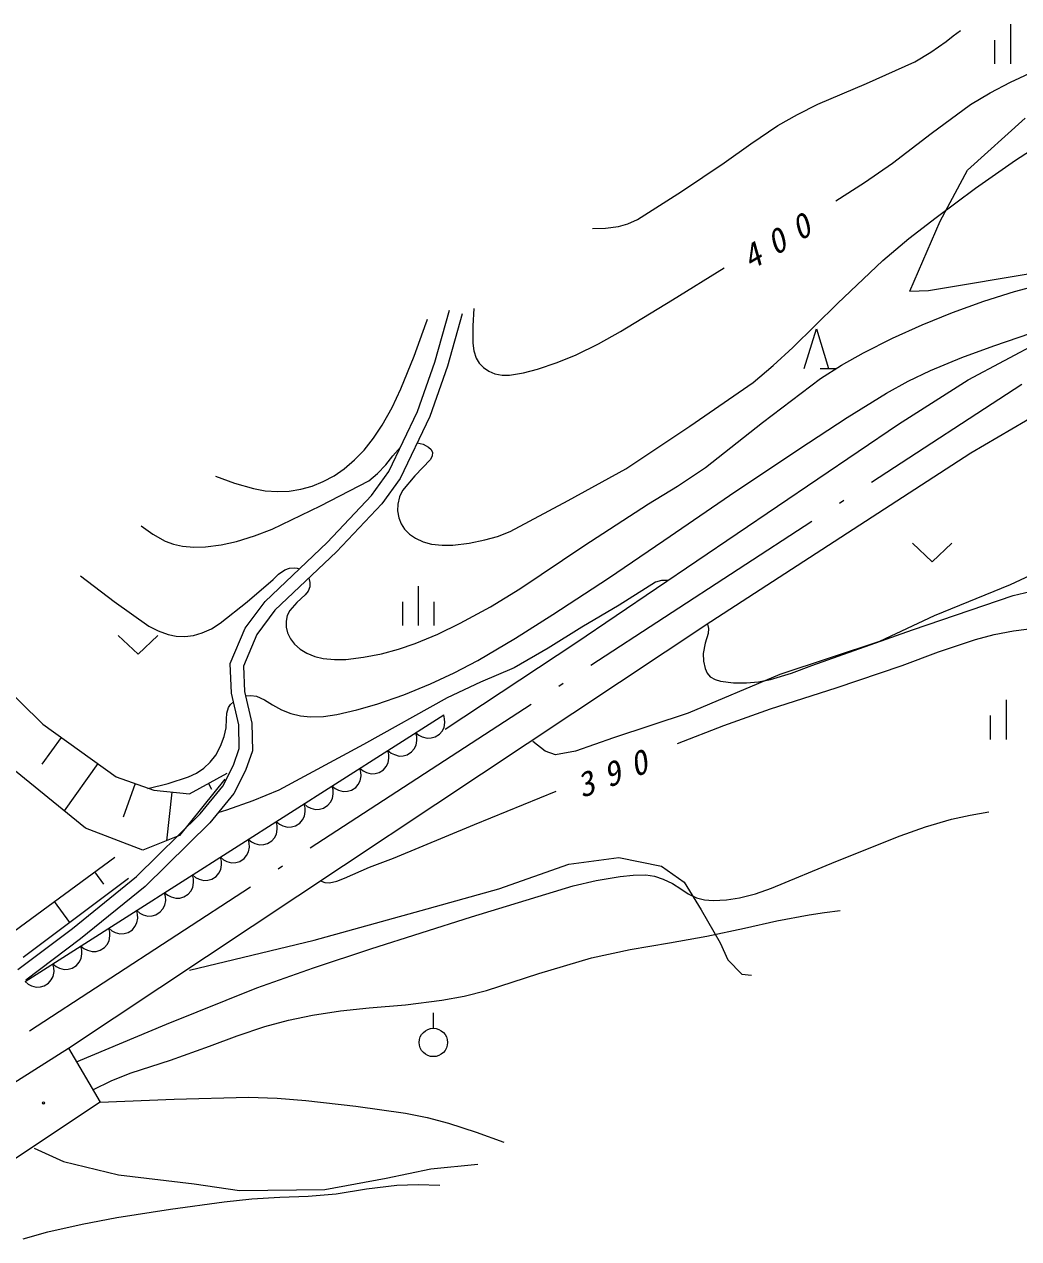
# Model space of a CAD drawing. Units: millimetres, scale not verified. Extents: x -625 to 700064, y -625 to 362743.
# Drawn here: x 304863 to 350142, y 235509 to 290772 of the extents above; entities that cross this region are included whole.
import ezdxf

# ---------------------------------------------------------------- set-up
doc = ezdxf.new("R2010")
doc.units = ezdxf.units.MM
doc.header["$LTSCALE"] = 1000
for name, pattern in [('DASHED', [7.5, 6, -1.5]), ('DASHED_SPACED', [12, 6, -6]), ('LONG_DASHED_DOTTED', [15.25, 12, -1.5, 0.25, -1.5])]:
    doc.linetypes.add(name, pattern=pattern)
doc.layers.add('S-SUV', color=7, linetype='Continuous', lineweight=13)
doc.styles.add('ＭＳ ゴシック', font='')
doc.styles.get('ＭＳ ゴシック').set_extended_font_data('MS Gothic')

msp = doc.modelspace()

# ---------------------------------------------------------------- linework, layer by layer
at = {"layer": 'S-SUV'}
for p, q in [((349762, 290772), (349762, 288972)), ((346837, 289994), (347164, 290241)), ((347164, 290241), (347489, 290490)), ((346138, 289499), (346837, 289994)), ((349042, 290056), (349042, 288976)), ((343210, 288070), (345415, 289061)), ((345415, 289061), (346138, 289499)), ((349764, 288139), (350850, 288634)), ((340994, 287140), (343210, 288070)), ((348842, 287656), (349764, 288139)), ((347952, 287121), (348842, 287656)), ((340067, 286674), (340994, 287140)), ((346155, 285808), (347952, 287121)), ((339178, 286160), (340067, 286674)), ((337940, 285337), (339178, 286160)), ((344392, 284445), (346155, 285808)), ((336734, 284462), (337940, 285337)), ((350001, 284593), (351149, 285338)), ((334785, 283157), (336734, 284462)), ((343121, 283566), (344392, 284445)), ((348169, 283310), (350001, 284593)), ((341816, 282737), (343121, 283566)), ((332777, 281884), (334785, 283157)), ((346379, 281983), (348169, 283310)), ((332351, 281693), (332777, 281884)), ((345141, 281021), (346379, 281983)), ((330732, 281481), (331328, 281493)), ((331328, 281493), (331919, 281565)), ((331919, 281565), (332351, 281693)), ((343951, 280020), (345141, 281021)), ((334373, 278227), (336733, 279685)), ((341884, 278065), (343951, 280020)), ((348554, 278171), (349956, 278612)), ((349956, 278612), (351374, 278995)), ((332008, 276792), (334373, 278227)), ((339854, 276063), (341884, 278065)), ((347133, 277659), (348554, 278171)), ((323554, 275397), (324217, 277765)), ((324795, 277603), (324126, 275217)), ((325337, 277832), (325285, 277051)), ((345743, 277094), (347133, 277659)), ((322614, 275671), (323167, 277180)), ((323167, 277180), (323197, 277265)), ((323197, 277265), (323230, 277359)), ((325285, 277051), (325294, 276261)), ((340379, 275113), (340928, 276909)), ((340928, 276909), (341477, 275113)), ((344395, 276482), (345743, 277094)), ((349008, 276146), (351271, 276907)), ((331004, 276226), (332008, 276792)), ((343070, 275816), (344395, 276482)), ((347833, 274593), (351150, 276357)), ((325294, 276261), (325338, 275912)), ((325338, 275912), (325441, 275582)), ((329991, 275724), (331004, 276226)), ((338965, 275241), (339854, 276063)), ((342076, 275258), (343070, 275816)), ((347554, 275606), (349008, 276146)), ((322005, 274182), (322614, 275671)), ((322768, 273149), (323554, 275397)), ((324126, 275217), (323324, 272921)), ((325441, 275582), (325580, 275353)), ((325580, 275353), (325776, 275149)), ((328226, 275085), (329128, 275379)), ((329128, 275379), (329991, 275724)), ((338046, 274473), (338965, 275241)), ((341114, 274649), (342076, 275258)), ((346132, 275014), (347554, 275606)), ((325776, 275149), (326019, 274982)), ((326019, 274982), (326295, 274866)), ((326295, 274866), (326617, 274807)), ((326617, 274807), (326958, 274808)), ((326958, 274808), (327589, 274915)), ((327589, 274915), (328226, 275085)), ((341103, 275113), (341823, 275113)), ((345115, 274528), (346132, 275014)), ((321607, 273339), (322005, 274182)), ((335165, 272485), (338046, 274473)), ((338479, 272654), (341114, 274649)), ((344127, 273988), (345115, 274528)), ((344665, 272568), (347833, 274593)), ((342332, 272883), (344127, 273988)), ((321155, 272525), (321607, 273339)), ((321466, 270418), (322768, 273149)), ((347956, 271276), (351070, 273096)), ((320769, 271943), (321155, 272525)), ((323324, 272921), (321983, 270109)), ((329969, 262618), (344665, 272568)), ((332252, 270547), (335165, 272485)), ((335878, 270608), (338479, 272654)), ((340575, 271732), (342332, 272883)), ((320333, 271395), (320769, 271943)), ((319901, 270947), (320333, 271395)), ((321650, 271127), (321993, 271523)), ((322757, 271731), (323018, 271662)), ((323018, 271662), (323262, 271535)), ((323262, 271535), (323389, 271417)), ((323389, 271417), (323451, 271283)), ((337257, 269528), (340575, 271732)), ((319434, 270548), (319901, 270947)), ((321324, 270718), (321650, 271127)), ((323363, 270967), (322644, 270224)), ((323440, 271128), (323363, 270967)), ((323451, 271283), (323440, 271128)), ((336130, 263590), (347956, 271276)), ((318971, 270229), (319434, 270548)), ((320545, 269996), (320953, 270333)), ((320673, 269333), (321466, 270418)), ((320953, 270333), (321324, 270718)), ((329634, 269097), (332252, 270547)), ((334599, 269756), (335878, 270608)), ((313577, 270211), (314432, 269897)), ((314432, 269897), (315296, 269644)), ((317456, 269615), (317972, 269757)), ((317972, 269757), (318476, 269960)), ((318358, 268865), (320545, 269996)), ((318476, 269960), (318971, 270229)), ((321983, 270109), (321136, 268949)), ((322644, 270224), (322077, 269558)), ((333286, 268954), (334599, 269756)), ((315296, 269644), (315833, 269545)), ((315833, 269545), (316388, 269505)), ((316388, 269505), (316919, 269529)), ((316919, 269529), (317456, 269615)), ((318660, 267188), (320673, 269333)), ((321949, 269272), (321869, 268938)), ((322077, 269558), (321949, 269272)), ((333978, 267279), (337257, 269528)), ((316155, 267794), (318358, 268865)), ((321136, 268949), (319085, 266765)), ((321869, 268938), (321861, 268629)), ((321861, 268629), (321915, 268312)), ((326982, 267696), (329634, 269097)), ((330337, 267037), (333286, 268954)), ((321915, 268312), (322021, 268034)), ((322021, 268034), (322180, 267790)), ((310192, 267949), (310724, 267574)), ((310724, 267574), (311278, 267258)), ((314525, 267241), (315346, 267488)), ((315346, 267488), (316155, 267794)), ((322180, 267790), (322407, 267563)), ((322407, 267563), (322674, 267381)), ((326417, 267471), (326982, 267696)), ((311278, 267258), (311663, 267110)), ((311663, 267110), (312067, 267020)), ((312067, 267020), (312586, 266978)), ((312586, 266978), (313115, 266996)), ((313115, 266996), (313829, 267090)), ((313829, 267090), (314525, 267241)), ((315825, 264512), (318660, 267188)), ((322674, 267381), (323022, 267224)), ((323022, 267224), (323400, 267122)), ((323400, 267122), (323889, 267067)), ((323889, 267067), (324378, 267073)), ((324378, 267073), (325114, 267159)), ((325114, 267159), (325838, 267305)), ((325838, 267305), (326417, 267471)), ((327429, 265076), (330337, 267037)), ((331468, 265567), (333978, 267279)), ((345299, 267156), (346199, 266306)), ((346199, 266306), (347099, 267156)), ((319085, 266765), (316276, 264112)), ((316441, 265751), (316723, 265949)), ((316723, 265949), (316936, 266026)), ((316936, 266026), (317172, 266045)), ((317172, 266045), (317282, 266029)), ((317282, 266029), (317394, 265993)), ((307426, 265678), (308955, 264509)), ((315010, 264492), (316199, 265506)), ((316199, 265506), (316441, 265751)), ((317817, 265567), (317872, 265370)), ((317872, 265370), (317865, 265177)), ((328933, 263910), (331468, 265567)), ((333610, 265388), (331944, 264341)), ((333884, 265454), (333610, 265388)), ((334168, 265461), (333884, 265454)), ((317646, 264810), (317269, 264466)), ((317784, 264982), (317646, 264810)), ((317865, 265177), (317784, 264982)), ((322798, 265208), (322798, 263408)), ((326085, 264270), (327429, 265076)), ((345298, 263217), (349893, 264781)), ((349893, 264781), (350669, 264967)), ((308955, 264509), (310529, 263381)), ((313777, 263520), (315010, 264492)), ((314926, 263297), (315825, 264512)), ((317269, 264466), (316950, 264097)), ((322078, 264493), (322078, 263413)), ((323518, 264493), (323518, 263413)), ((324708, 263515), (326085, 264270)), ((331944, 264341), (330243, 263344)), ((316276, 264112), (315451, 262997)), ((316839, 263864), (316782, 263606)), ((316782, 263606), (316783, 263341)), ((316950, 264097), (316839, 263864)), ((327235, 262834), (328933, 263910)), ((306872, 244174), (336130, 263590)), ((310529, 263381), (310956, 263165)), ((310956, 263165), (311411, 263004)), ((312572, 262964), (312956, 263073)), ((312956, 263073), (313381, 263269)), ((313381, 263269), (313777, 263520)), ((314244, 261681), (314926, 263297)), ((316783, 263341), (316845, 263075)), ((316845, 263075), (316980, 262803)), ((323693, 263025), (324708, 263515)), ((330243, 263344), (328718, 262387)), ((335965, 263481), (336016, 263270)), ((336016, 263270), (336007, 263047)), ((340726, 261596), (345298, 263217)), ((349024, 262998), (349904, 263167)), ((349904, 263167), (350973, 263302)), ((309144, 262954), (310044, 262103)), ((310044, 262103), (310944, 262954)), ((311411, 263004), (311785, 262930)), ((311785, 262930), (312174, 262915)), ((312174, 262915), (312572, 262964)), ((315451, 262997), (314849, 261570)), ((316980, 262803), (317169, 262562)), ((317169, 262562), (317428, 262334)), ((321896, 262329), (322660, 262593)), ((322660, 262593), (323693, 263025)), ((324024, 258698), (329969, 262618)), ((325515, 261816), (327235, 262834)), ((335860, 262604), (335768, 262135)), ((336007, 263047), (335860, 262604)), ((346490, 262216), (348167, 262772)), ((348167, 262772), (349024, 262998)), ((302197, 262373), (305703, 258923)), ((317428, 262334), (317727, 262151)), ((317727, 262151), (318086, 262005)), ((318086, 262005), (318478, 261912)), ((319505, 261872), (320316, 261969)), ((320316, 261969), (321121, 262125)), ((321121, 262125), (321896, 262329)), ((328718, 262387), (327165, 261487)), ((335768, 262135), (335782, 261795)), ((344828, 261600), (346490, 262216)), ((314296, 260331), (314244, 261681)), ((314849, 261570), (314893, 260411)), ((318478, 261912), (318986, 261862)), ((318986, 261862), (319505, 261872)), ((324444, 261258), (325515, 261816)), ((327165, 261487), (325632, 260833)), ((335782, 261795), (335858, 261456)), ((335858, 261456), (335956, 261247)), ((339791, 261249), (340726, 261596)), ((341835, 260581), (344828, 261600)), ((323357, 260759), (324444, 261258)), ((335956, 261247), (336099, 261082)), ((336099, 261082), (336313, 260953)), ((336313, 260953), (336564, 260875)), ((336564, 260875), (337161, 260811)), ((337749, 260808), (338293, 260853)), ((338293, 260853), (338844, 260960)), ((338844, 260960), (339791, 261249)), ((314629, 258888), (314296, 260331)), ((314893, 260411), (315228, 258962)), ((322144, 260265), (323357, 260759)), ((325632, 260833), (324124, 260124)), ((337161, 260811), (337749, 260808)), ((338841, 259626), (341835, 260581)), ((314167, 259675), (314259, 259813)), ((314259, 259813), (314386, 259940)), ((314940, 260211), (315183, 260234)), ((315183, 260234), (315432, 260195)), ((315432, 260195), (315802, 260035)), ((315802, 260035), (316167, 259809)), ((316167, 259809), (316570, 259580)), ((320011, 259570), (320909, 259827)), ((324124, 260124), (320306, 257998)), ((320909, 259827), (322144, 260265)), ((349563, 260027), (349563, 258227)), ((304899, 247206), (323962, 259345)), ((314072, 259158), (314090, 259427)), ((314090, 259427), (314167, 259675)), ((316570, 259580), (316998, 259406)), ((316998, 259406), (317439, 259299)), ((317439, 259299), (317892, 259251)), ((317892, 259251), (318493, 259280)), ((318493, 259280), (319093, 259369)), ((319093, 259369), (320011, 259570)), ((324004, 259167), (323962, 259345)), ((336709, 258866), (338841, 259626)), ((348843, 259311), (348843, 258231)), ((305703, 258923), (309042, 256530)), ((313967, 258362), (314049, 258752)), ((314049, 258752), (314072, 259158)), ((314648, 257810), (314629, 258888)), ((315228, 258962), (315250, 257713)), ((323884, 258612), (323975, 258778)), ((323975, 258778), (324010, 258996)), ((324010, 258996), (324004, 259167)), ((334598, 258049), (336709, 258866)), ((306538, 258324), (305660, 257100)), ((313800, 257926), (313967, 258362)), ((322733, 258358), (322691, 258536)), ((322691, 258536), (322832, 258420)), ((322704, 257968), (322739, 258187)), ((322739, 258187), (322733, 258358)), ((322832, 258420), (322987, 258345)), ((322987, 258345), (323200, 258284)), ((323200, 258284), (323388, 258297)), ((323388, 258297), (323568, 258344)), ((323568, 258344), (323765, 258470)), ((323765, 258470), (323884, 258612)), ((313579, 257520), (313800, 257926)), ((314385, 257058), (314648, 257810)), ((315250, 257713), (314938, 256822)), ((320306, 257998), (316447, 255919)), ((321463, 257548), (321420, 257727)), ((321420, 257727), (321561, 257611)), ((321468, 257378), (321463, 257548)), ((321561, 257611), (321716, 257536)), ((321716, 257536), (321929, 257475)), ((322117, 257487), (322297, 257535)), ((322297, 257535), (322494, 257660)), ((322494, 257660), (322613, 257803)), ((322613, 257803), (322704, 257968)), ((308208, 257128), (306673, 254986)), ((313043, 256923), (313333, 257200)), ((313333, 257200), (313579, 257520)), ((313898, 256104), (314385, 257058)), ((321223, 256851), (321342, 256994)), ((321342, 256994), (321433, 257159)), ((321433, 257159), (321468, 257378)), ((321929, 257475), (322117, 257487)), ((309042, 256530), (310768, 255917)), ((311416, 256230), (312346, 256520)), ((312346, 256520), (312706, 256693)), ((312382, 255750), (314107, 256696)), ((312706, 256693), (313043, 256923)), ((314938, 256822), (314403, 255774)), ((320192, 256739), (320149, 256917)), ((320149, 256917), (320290, 256802)), ((320163, 256350), (320197, 256569)), ((320197, 256569), (320192, 256739)), ((320290, 256802), (320445, 256726)), ((320445, 256726), (320658, 256665)), ((320658, 256665), (320847, 256678)), ((320847, 256678), (321026, 256726)), ((321026, 256726), (321223, 256851)), ((309905, 256223), (309363, 254694)), ((310492, 256003), (311416, 256230)), ((310768, 255917), (312382, 255750)), ((312866, 254841), (313898, 256104)), ((313244, 256223), (313389, 255960)), ((316447, 255919), (315275, 255442)), ((318921, 255930), (318879, 256108)), ((318879, 256108), (319019, 255992)), ((318927, 255759), (318921, 255930)), ((319019, 255992), (319174, 255917)), ((319174, 255917), (319387, 255856)), ((319387, 255856), (319576, 255869)), ((319576, 255869), (319755, 255916)), ((319755, 255916), (319952, 256042)), ((319952, 256042), (320071, 256185)), ((320071, 256185), (320163, 256350)), ((325368, 254356), (329082, 255874)), ((311575, 255834), (311346, 253622)), ((314403, 255774), (313310, 254436)), ((315275, 255442), (314069, 255017)), ((318681, 255233), (318800, 255375)), ((318800, 255375), (318892, 255541)), ((318892, 255541), (318927, 255759)), ((309967, 251985), (312866, 254841)), ((313879, 254954), (313680, 254888)), ((314069, 255017), (313879, 254954)), ((317650, 255120), (317608, 255299)), ((317608, 255299), (317748, 255183)), ((317621, 254731), (317656, 254950)), ((317656, 254950), (317650, 255120)), ((317748, 255183), (317903, 255108)), ((317903, 255108), (318116, 255047)), ((318116, 255047), (318305, 255060)), ((318305, 255060), (318484, 255107)), ((318484, 255107), (318681, 255233)), ((347078, 254594), (347926, 254778)), ((347926, 254778), (348782, 254932)), ((313310, 254436), (310367, 251537)), ((316379, 254311), (316337, 254490)), ((316337, 254490), (316477, 254374)), ((316385, 254141), (316379, 254311)), ((316477, 254374), (316633, 254298)), ((316633, 254298), (316846, 254238)), ((316846, 254238), (317034, 254250)), ((317034, 254250), (317214, 254298)), ((317214, 254298), (317411, 254423)), ((317411, 254423), (317530, 254566)), ((317530, 254566), (317621, 254731)), ((321679, 252820), (325368, 254356)), ((344747, 253843), (345899, 254246)), ((345899, 254246), (347078, 254594)), ((315108, 253502), (315066, 253680)), ((315066, 253680), (315207, 253565)), ((316140, 253614), (316259, 253757)), ((316259, 253757), (316350, 253922)), ((316350, 253922), (316385, 254141)), ((341809, 252679), (344747, 253843)), ((314988, 252947), (315079, 253113)), ((315079, 253113), (315114, 253331)), ((315114, 253331), (315108, 253502)), ((315207, 253565), (315362, 253489)), ((315362, 253489), (315575, 253428)), ((315575, 253428), (315763, 253441)), ((315763, 253441), (315943, 253489)), ((315943, 253489), (316140, 253614)), ((303455, 248830), (308983, 252877)), ((313837, 252693), (313795, 252871)), ((313795, 252871), (313936, 252755)), ((313843, 252522), (313837, 252693)), ((313936, 252755), (314091, 252680)), ((314091, 252680), (314304, 252619)), ((314304, 252619), (314492, 252632)), ((314492, 252632), (314672, 252679)), ((314672, 252679), (314869, 252805)), ((314869, 252805), (314988, 252947)), ((320584, 252413), (321679, 252820)), ((338890, 251457), (341809, 252679)), ((308061, 252202), (308474, 251639)), ((312566, 251883), (312524, 252062)), ((312524, 252062), (312665, 251946)), ((313598, 251995), (313717, 252138)), ((313717, 252138), (313808, 252303)), ((313808, 252303), (313843, 252522)), ((319439, 251922), (320584, 252413)), ((332000, 251995), (332582, 252058)), ((332582, 252058), (333160, 252060)), ((333160, 252060), (333559, 252000)), ((333559, 252000), (333958, 251877)), ((307055, 249625), (309967, 251985)), ((310367, 251537), (307424, 249152)), ((312446, 251329), (312537, 251494)), ((312537, 251494), (312572, 251713)), ((312572, 251713), (312566, 251883)), ((312665, 251946), (312820, 251871)), ((312820, 251871), (313033, 251810)), ((313033, 251810), (313221, 251823)), ((313221, 251823), (313401, 251870)), ((313401, 251870), (313598, 251995)), ((318356, 251795), (318554, 251724)), ((318554, 251724), (318767, 251711)), ((318767, 251711), (319094, 251782)), ((319094, 251782), (319439, 251922)), ((325227, 250161), (329848, 251571)), ((329848, 251571), (330908, 251810)), ((330908, 251810), (332000, 251995)), ((333958, 251877), (334373, 251678)), ((334373, 251678), (334760, 251425)), ((338160, 251210), (338890, 251457)), ((311295, 251074), (311253, 251253)), ((311253, 251253), (311394, 251137)), ((311266, 250685), (311301, 250904)), ((311301, 250904), (311295, 251074)), ((311394, 251137), (311549, 251061)), ((311549, 251061), (311762, 251001)), ((311762, 251001), (311950, 251013)), ((311950, 251013), (312130, 251061)), ((312130, 251061), (312327, 251186)), ((312327, 251186), (312446, 251329)), ((334760, 251425), (335097, 251197)), ((335097, 251197), (335468, 251020)), ((335468, 251020), (335833, 250931)), ((335833, 250931), (336226, 250899)), ((336226, 250899), (336829, 250932)), ((336829, 250932), (337426, 251024)), ((337426, 251024), (338160, 251210)), ((306219, 250854), (306922, 249892)), ((310024, 250265), (309982, 250443)), ((309982, 250443), (310123, 250327)), ((310859, 250251), (311056, 250377)), ((311056, 250377), (311175, 250520)), ((311175, 250520), (311266, 250685)), ((340605, 250243), (341305, 250347)), ((341305, 250347), (342015, 250446)), ((309904, 249710), (309995, 249876)), ((309995, 249876), (310030, 250094)), ((310030, 250094), (310024, 250265)), ((310123, 250327), (310278, 250252)), ((310278, 250252), (310491, 250191)), ((310491, 250191), (310679, 250204)), ((310679, 250204), (310859, 250251)), ((320636, 248698), (325227, 250161)), ((337657, 249634), (339127, 249968)), ((339127, 249968), (340605, 250243)), ((304567, 247759), (307055, 249625)), ((308754, 249455), (308711, 249634)), ((308711, 249634), (308852, 249518)), ((308724, 249066), (308759, 249285)), ((308759, 249285), (308754, 249455)), ((308852, 249518), (309007, 249443)), ((309007, 249443), (309220, 249382)), ((309220, 249382), (309408, 249395)), ((309408, 249395), (309588, 249442)), ((309588, 249442), (309785, 249568)), ((309785, 249568), (309904, 249710)), ((334234, 248978), (335947, 249276)), ((335947, 249276), (337657, 249634)), ((307424, 249152), (304927, 247279)), ((307483, 248646), (307440, 248825)), ((307440, 248825), (307581, 248709)), ((307581, 248709), (307736, 248634)), ((308317, 248633), (308514, 248758)), ((308514, 248758), (308633, 248901)), ((308633, 248901), (308724, 249066)), ((318038, 247840), (320636, 248698)), ((332452, 248665), (334234, 248978)), ((307362, 248092), (307454, 248257)), ((307454, 248257), (307488, 248476)), ((307488, 248476), (307483, 248646)), ((307736, 248634), (307949, 248573)), ((307949, 248573), (308138, 248585)), ((308138, 248585), (308317, 248633)), ((328292, 247579), (330691, 248296)), ((330691, 248296), (332452, 248665)), ((306212, 247837), (306169, 248015)), ((306169, 248015), (306310, 247900)), ((306183, 247448), (306218, 247666)), ((306218, 247666), (306212, 247837)), ((306310, 247900), (306465, 247824)), ((306465, 247824), (306678, 247763)), ((306678, 247763), (306867, 247776)), ((306867, 247776), (307046, 247824)), ((307046, 247824), (307243, 247949)), ((307243, 247949), (307362, 248092)), ((315459, 246925), (318038, 247840)), ((325907, 246803), (328292, 247579)), ((304899, 247206), (305039, 247090)), ((305039, 247090), (305194, 247015)), ((305775, 247014), (305972, 247140)), ((305972, 247140), (306091, 247283)), ((306091, 247283), (306183, 247448)), ((305194, 247015), (305407, 246954)), ((305407, 246954), (305596, 246967)), ((305596, 246967), (305775, 247014)), ((311339, 245267), (315459, 246925)), ((323877, 246360), (324898, 246552)), ((324898, 246552), (325907, 246803)), ((319267, 245876), (320570, 246016)), ((320570, 246016), (322224, 246158)), ((322224, 246158), (323877, 246360)), ((315818, 245166), (316889, 245451)), ((316889, 245451), (317983, 245679)), ((317983, 245679), (319267, 245876)), ((323489, 245095), (323489, 245790)), ((307239, 243552), (311339, 245267)), ((314549, 244746), (315818, 245166)), ((311522, 243636), (313300, 244269)), ((313300, 244269), (314549, 244746)), ((300082, 239889), (306872, 244174)), ((306872, 244174), (308319, 241725)), ((309732, 243062), (311522, 243636)), ((307989, 242284), (308848, 242701)), ((308848, 242701), (309732, 243062)), ((308319, 241725), (301529, 237217)), ((308319, 241725), (311694, 241865)), ((311694, 241865), (315070, 241945)), ((315070, 241945), (316375, 241905)), ((316375, 241905), (317688, 241804)), ((317688, 241804), (319953, 241547)), ((319953, 241547), (322219, 241229)), ((322219, 241229), (323204, 241027)), ((323204, 241027), (324176, 240766)), ((324176, 240766), (325439, 240355)), ((325439, 240355), (326693, 239904)), ((319064, 237544), (320441, 237776)), ((320441, 237776), (321823, 237948)), ((321823, 237948), (322800, 237969)), ((322800, 237969), (323791, 237949)), ((311517, 236860), (313961, 237194)), ((313961, 237194), (315231, 237327)), ((315231, 237327), (316506, 237400)), ((316506, 237400), (317783, 237441)), ((317783, 237441), (319064, 237544)), ((309080, 236467), (311517, 236860)), ((305938, 235817), (307496, 236170)), ((307496, 236170), (309080, 236467)), ((304811, 235509), (305938, 235817))]:
    msp.add_line(p, q, dxfattribs=at)
at = {"layer": 'S-SUV', "linetype": 'DASHED'}
for p, q in [((347810, 284136), (350437, 286505)), ((346560, 281810), (347810, 284136)), ((345182, 278622), (346560, 281810)), ((346040, 278665), (351209, 279527)), ((345182, 278622), (346040, 278665)), ((353019, 266776), (349745, 265268)), ((349745, 265268), (346299, 263846)), ((346299, 263846), (343800, 262683)), ((343800, 262683), (339271, 261188)), ((339271, 261188), (335092, 259422)), ((335092, 259422), (331689, 258302)), ((328582, 257699), (328022, 258129)), ((331689, 258302), (329960, 257699)), ((329056, 257526), (328582, 257699)), ((329960, 257699), (329056, 257526)), ((329656, 252548), (331939, 252850)), ((331939, 252850), (333878, 252462)), ((326468, 251428), (329656, 252548)), ((333878, 252462), (334911, 251729)), ((334911, 251729), (335687, 250480)), ((322936, 250437), (326468, 251428)), ((318068, 249102), (322936, 250437)), ((335687, 250480), (336548, 248973)), ((312382, 247723), (318068, 249102)), ((336548, 248973), (336893, 248197)), ((336893, 248197), (337539, 247551)), ((337539, 247551), (337970, 247508)), ((305317, 239625), (306652, 239022)), ((306652, 239022), (309151, 238418)), ((323367, 238689), (325520, 238905)), ((309151, 238418), (312597, 238000)), ((318542, 237742), (321342, 238259)), ((321342, 238259), (323367, 238689)), ((312597, 238000), (314665, 237699)), ((314665, 237699), (318542, 237742))]:
    msp.add_line(p, q, dxfattribs=at)
at = {"layer": 'S-SUV', "linetype": 'LONG_DASHED_DOTTED'}
msp.add_line((292327, 236647), (350283, 274393), dxfattribs=at)
at = {"layer": 'S-SUV', "linetype": 'DASHED_SPACED'}
for p, q in [((307651, 254192), (300249, 260203)), ((313996, 256418), (311937, 253858)), ((310267, 253190), (307651, 254192)), ((311937, 253858), (310267, 253190)), ((309610, 251908), (304480, 248061))]:
    msp.add_line(p, q, dxfattribs=at)
at = {"layer": 'S-SUV'}
for centre, radius in [((323489, 244440), 645), ((305739, 241685), 49.8)]:
    msp.add_circle(centre, radius, dxfattribs=at)

# ---------------------------------------------------------------- texts
at = {"layer": 'S-SUV', "char_height": 1100, "attachment_point": 7, "style": 'ＭＳ ゴシック'}
for s, insert, rotation in [('\\T1.73;\\Q15;400', (337948, 279538), 30.8), ('\\T1.73;\\Q15;390', (330257, 255531), 21.4)]:
    msp.add_mtext(s, dxfattribs=dict(at, insert=insert, rotation=rotation))

doc.saveas('drawing.dxf')
